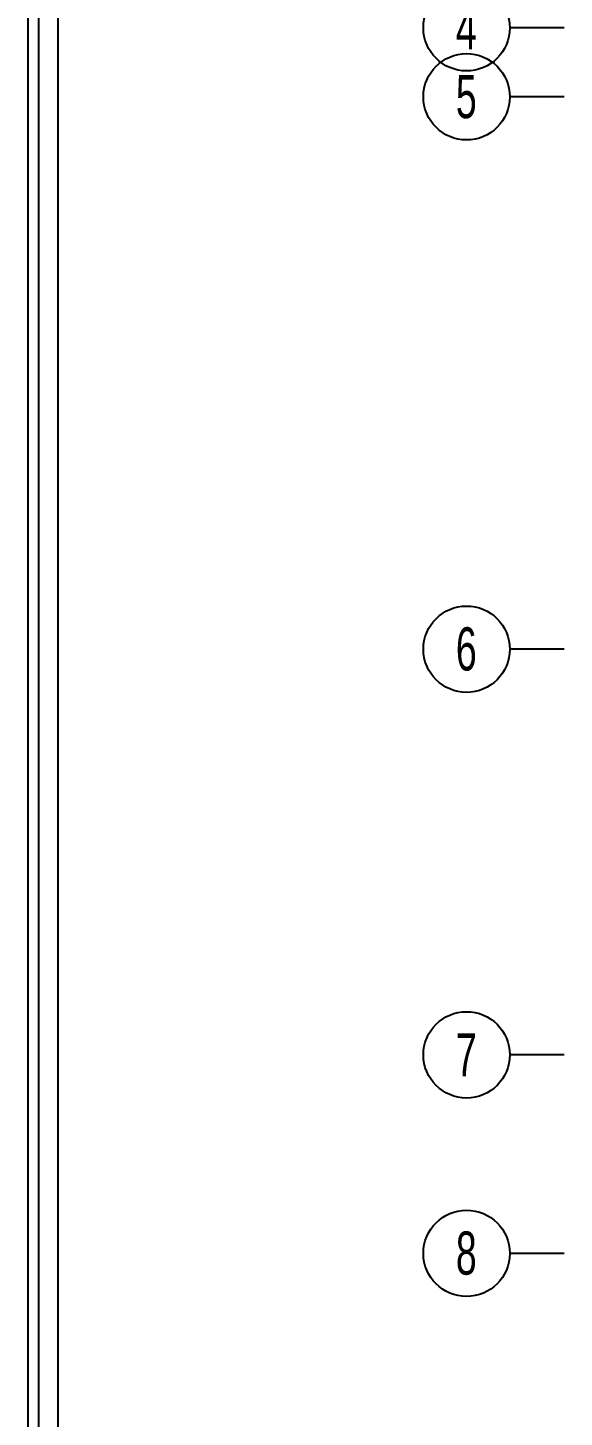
# Model space of a CAD drawing. Header units: metres. Extents: x -658 to -58, y -713 to -118.
# Drawn here: x -237.46 to -231.25, y -148.95 to -132.85 of the extents above; entities that cross this region are included whole.
import ezdxf

# ---------------------------------------------------------------- set-up
doc = ezdxf.new("R2010")
doc.units = ezdxf.units.M
doc.header["$LTSCALE"] = 100
doc.layers.add('Fram', color=7, linetype='Continuous', lineweight=25)
doc.layers.add('plan', color=8, linetype='Continuous')
doc.styles.add('XARB', font='xarb.shx', dxfattribs={"width": 0.65})

# ---------------------------------------------------------------- blocks, each defined once
blk = doc.blocks.new('G5GT5ET53')
at = {"ltscale": 0.025}
for p, q in [((-231.246, -132.851), (-231.877, -132.851)), ((-231.246, -133.651), (-231.877, -133.651)), ((-231.246, -140.051), (-231.877, -140.051)), ((-231.246, -144.751), (-231.877, -144.751)), ((-231.246, -147.051), (-231.877, -147.051))]:
    blk.add_line(p, q, dxfattribs=at)
for centre in [(-232.377, -132.851), (-232.377, -133.651), (-232.377, -140.051), (-232.377, -144.751), (-232.377, -147.051)]:
    blk.add_circle(centre, 0.5)
at = {"char_height": 0.5, "width": 0.84167, "attachment_point": 5, "style": 'XARB'}
for s, insert in [('4', (-232.38, -132.851)), ('5', (-232.38, -133.651)), ('6', (-232.38, -140.051)), ('7', (-232.38, -144.751)), ('8', (-232.38, -147.051))]:
    blk.add_mtext(s, dxfattribs=dict(at, insert=insert))
blk = doc.blocks.new('A$Cc2be8e3e')
at = {"layer": 'plan'}
blk.add_blockref('G5GT5ET53', (188.202, 148.461), dxfattribs=at)
blk = doc.blocks.new('Fram')
for p, q in [((-40.691, 28.71), (-40.691, 0.218)), ((-40.606, 28.626), (-40.606, 0.302)), ((-40.451, 28.47), (-40.451, 3.931))]:
    blk.add_line(p, q)

msp = doc.modelspace()

# ---------------------------------------------------------------- block references
at = {"layer": 'Fram', "linetype": 'Continuous', "xscale": 1.443331752045014, "yscale": 1.443331752045014, "zscale": 1.443331752045014}
msp.add_blockref('Fram', (-178.727, -160.212), dxfattribs=at)
at = {"layer": 'plan'}
msp.add_blockref('A$Cc2be8e3e', (-188.202, -148.461), dxfattribs=at)

doc.saveas('drawing.dxf')
